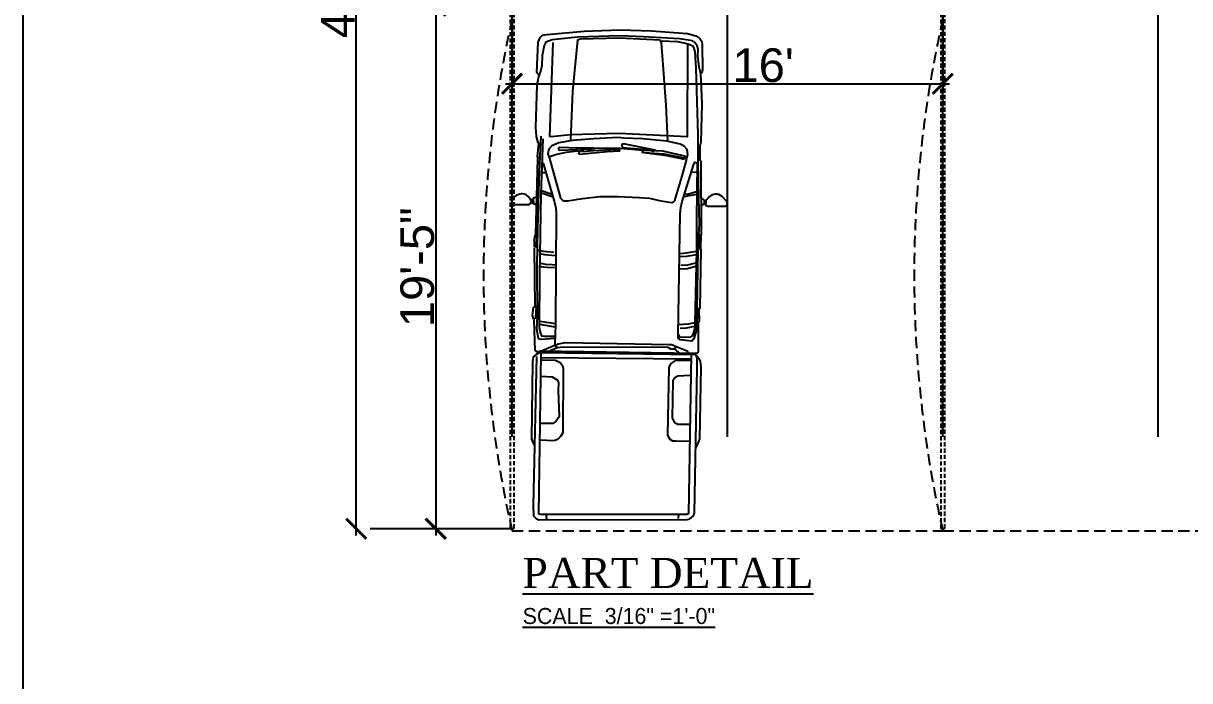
# Model space of a CAD drawing. Header units: inches. Extents: x 7915 to 10666, y -851 to 1175.
# Drawn here: x 7915 to 8435, y -202 to 91 of the extents above; entities that cross this region are included whole.
import ezdxf

# ---------------------------------------------------------------- set-up
doc = ezdxf.new("R2010")
doc.units = ezdxf.units.IN
doc.header["$LTSCALE"] = 10
doc.header["$MEASUREMENT"] = 0
for name, pattern in [('Amconstr', [9999, 9999, 0]), ('DASHED', [0.75, 0.5, -0.25]), ('HIDDEN', [9.525, 6.35, -3.175]), ('HIDDEN2', [0.1875, 0.125, -0.0625])]:
    doc.linetypes.add(name, pattern=pattern)
for name, color, linetype in [('CAR1', 250, 'Continuous'), ('dim', 1, 'Continuous'), ('DIM DET', 2, 'Continuous'), ('PARK LINE', 2, 'Continuous'), ('SHADE I SEC BEAM', 11, 'HIDDEN2'), ('TEFLONE', 41, 'Continuous'), ('TEXT', 3, 'Continuous')]:
    doc.layers.add(name, color=color, linetype=linetype)
doc.styles.add('3-16', font='arial.ttf', dxfattribs={"height": 15})
doc.styles.add('style1', font='times.ttf')
doc.dimstyles.new('3-16 INCH', dxfattribs={"dimtxt": 15, "dimasz": 9, "dimexe": 3, "dimexo": 0.5, "dimgap": 0.5, "dimtad": 1, "dimdec": 4, "dimzin": 0, "dimdsep": 46, "dimlunit": 4, "dimtxsty": '3-16', "dimblk": 'ARCHTICK', "dimcen": 8, "dimdle": 3, "dimclrd": 1, "dimclre": 8, "dimclrt": 2, "dimadec": 3, "dimazin": 0, "dimtfac": 1, "dimtdec": 4, "dimtofl": 0, "dimtmove": 2, "dimatfit": 3, "dimldrblk": 'AERO', "dimfxl": 0, "dimtolj": 1, "dimtzin": 0, "dimarcsym": 0})

# ---------------------------------------------------------------- blocks, each defined once
blk = doc.blocks.new('*U249')
at = {"layer": 'PARK LINE', "linetype": 'Amconstr', "lineweight": 25}
for p, q in [((-17.45, 4.43), (-203.54, 51.71)), ((203.54, -51.71), (17.45, -4.43))]:
    blk.add_line(p, q, dxfattribs=at)
blk = doc.blocks.new('*U250')
at = {"layer": 'PARK LINE', "color": 0, "linetype": 'ByBlock', "lineweight": -2}
for p in [(0, 0), (-23.64, -93.04), (-47.27, -186.09), (-70.91, -279.13), (-94.55, -372.18)]:
    blk.add_blockref('*U249', p, dxfattribs=at)
blk = doc.blocks.new('*U251')
at = {"layer": 'SHADE I SEC BEAM', "ltscale": 1.5}
blk.add_lwpolyline([(-0.75, 124.75), (0.75, 124.75), (0.75, -124.75), (-0.75, -124.75)], close=True, dxfattribs=at)
blk = doc.blocks.new('*U252')
at = {"layer": 'dim', "color": 0, "linetype": 'ByBlock', "lineweight": -2}
for p in [(0, 0), (192, 0)]:
    blk.add_blockref('*U251', p, dxfattribs=at)
blk = doc.blocks.new('*U253')
at = {"layer": 'TEFLONE', "linetype": 'DASHED'}
blk.add_lwpolyline([(-89.63, 108, 0.1117), (-89.63, -120), (102.37, -120, -0.1117), (102.37, 108), (102.37, 118.5), (-89.63, 118.5)], format="xyb", close=True, dxfattribs=at)
blk = doc.blocks.new('*U254')
at = {"layer": 'TEFLONE', "color": 0, "linetype": 'ByBlock', "lineweight": -2}
for p in [(0, 0), (192, 0)]:
    blk.add_blockref('*U253', p, dxfattribs=at)
blk = doc.blocks.new('A$C5ad7fdc3')
at = {"layer": 'CAR1'}
for points in [[(76.27, 85.85), (76.4, 86.5), (77.77, 86.44), (78.27, 86.74), (78.58, 87.57), (78.53, 95.14), (78.2, 95.87), (77.74, 96.11), (77.25, 96.23), (76.79, 96.08), (76.37, 95.78), (74.21, 93.79), (73.39, 92.43), (73.31, 91.94), (73.23, 91.49), (73.25, 90.72), (73.32, 90.11), (73.5, 89.5), (73.8, 88.93), (74.44, 88.08), (75.04, 87.54), (75.45, 87.23), (75.76, 86.92), (76.21, 86.58), (76.55, 86.46), (77.69, 86.25), (77.61, 85.8)], [(20.64, 12.43), (18.98, 11.25), (5.45, 11.87), (3.38, 12.66), (2.29, 13.78), (1.99, 15.76), (0.56, 32.38), (0, 48.43), (0.4, 62.37), (1.66, 78.37), (2.65, 82.13), (3.83, 83.89), (5.2, 84.81), (6.67, 84.9), (17.78, 85.06), (19.24, 84.63)], [(57.96, 83.21), (57.97, 84.03), (51.63, 83.98), (49.84, 84.41), (33.04, 84.91), (25.87, 84.6), (19.53, 84.27), (17.73, 83.88), (16.63, 83.62), (11.52, 83), (8.63, 83.17), (7.11, 82.64), (5.58, 81.7), (4.88, 80.61), (3.97, 74.97), (3.07, 58.74), (2.65, 48.28), (3.23, 29.41), (4.46, 18.11), (5.52, 15.2), (6.89, 14.5), (11.43, 13.61), (15.83, 13.41), (17.89, 12.97), (20.91, 11.97), (24.62, 11.23), (43.35, 10.68), (47.49, 10.9), (49.7, 11.56), (50.4, 11.96), (56.59, 11.33), (56.88, 12.57), (57.14, 11.46), (91.16, 10.6), (91.99, 11.14), (96.81, 10.93), (96.67, 10.25), (93.22, 10.16), (91.3, 10.46)], [(4.83, 66.7), (5.2, 73.99), (6.23, 78.66), (7.08, 80.71), (8.74, 81.38), (9.85, 81.64), (17.16, 82.1), (46.65, 82.94), (58.64, 83.06), (74.9, 83.26), (86.34, 83.52), (93.36, 83.15), (98.32, 82.67)], [(58.39, 84.38), (91.42, 84.48), (91.28, 84.34), (91.54, 83.8), (97.47, 83.45), (97.34, 84.26), (91.42, 84.48)], [(74.66, 84.5), (75.89, 85.86), (77.57, 85.83), (78.42, 84.3)], [(97.75, 84.26), (124.16, 83.91), (124.28, 82.83), (130.35, 82.48), (129.82, 83.7), (124.3, 83.63)], [(144.83, 82.46), (146.43, 83.44), (147.73, 84), (150.04, 84.26), (182.17, 83.69), (184.6, 82.79), (186.04, 82.05)], [(6.09, 78.39), (47.42, 78.25), (47.69, 78.25), (47.16, 69.17), (46.19, 47.84), (46.73, 26.08), (47.58, 17.81), (47.43, 16.99), (5.57, 18.51)], [(56.76, 78.24), (56.51, 77.42)], [(98.07, 82.93), (133.66, 82.46), (137.68, 81.26), (138.67, 80.38), (138.03, 75.06), (137.3, 74.21), (135.86, 74.23), (81.97, 75.09), (79.09, 75.41), (76.51, 76.02), (60.29, 81.13), (59, 81.73), (59.16, 82.73), (84.66, 82.39), (98.35, 82.36), (130.33, 81.64), (132.78, 81.61), (134.79, 81.01), (136.51, 80.41), (137.08, 79.39), (136.87, 74.93), (135.57, 74.37)], [(63.48, 82.24), (63.45, 80.23)], [(72.13, 82.42), (73.37, 78.37), (73.06, 77.08)], [(73.28, 82.54), (74.22, 77.49), (74.64, 76.48)], [(98.78, 82.35), (99.44, 77.73), (99.7, 75.14)], [(100.23, 82.33), (100.89, 78), (101.14, 75.12)], [(103.83, 82.57), (104.78, 78.38), (105.03, 75.35)], [(105.41, 81.97), (106.51, 78.36), (106.61, 74.76)], [(130.35, 83.15), (143.56, 83.11), (144.09, 82.29), (143.16, 12.07)], [(130.48, 81.64), (131.16, 78.75), (131.39, 74.28)], [(132.06, 81.48), (132.88, 77.72), (132.99, 75.13)], [(142.89, 10.41), (143.53, 11.64), (143.17, 12.88), (140.29, 19.6), (139.81, 20.85), (139.23, 23.95), (140.09, 70.03), (140.11, 71.39), (140.87, 73.11), (142.92, 78.28), (143.92, 78.76)], [(144.78, 82.31), (143.85, 12.2), (144.7, 10.75), (145.69, 9.59), (147.99, 9.27), (182.28, 8.81), (183.73, 9.51), (185.33, 10.21)], [(144.65, 80.01), (215.53, 78.78), (215.81, 77.91), (215.81, 12.83), (215.66, 12.11), (144.34, 13.2)], [(145.56, 11.03), (211.88, 9.57), (216.49, 9.8), (217.66, 10.93), (218.25, 12.08), (218.12, 78.17), (217.85, 79.47), (216.43, 81.07), (215.28, 81.52), (150.74, 82.67), (146.27, 82.73), (144.97, 82.31)], [(146.67, 79.84), (146.07, 13.04)], [(147.38, 79.69), (147.3, 73.07), (148.71, 70.74), (150.43, 70.14), (180.54, 69.46), (182.28, 70.44), (183.02, 71.73), (183.04, 73.31), (183.26, 79.36)], [(154.01, 79.6), (154.23, 74.13), (154.93, 72.68), (156.36, 71.79), (172.93, 71.57), (174.96, 72.55), (175.7, 74.13), (175.62, 79.17)], [(57.68, 77.23), (57.03, 77.06), (56.51, 77.42), (56.33, 77.13), (54.09, 67.43), (53.88, 64.44), (53.79, 58.35), (54.44, 58.22), (54.68, 59.1), (55.15, 67.88), (56.53, 74.67), (57.03, 76.77)], [(57.68, 77.11), (56.05, 69.34), (55.58, 64.77), (54.74, 58.86)], [(141.2, 73.29), (142.2, 72.13), (142.18, 70.97), (141.45, 69.83), (141.39, 22.6), (141.66, 20.58), (140.63, 19.44)], [(144.4, 75.41), (141.91, 72.42)], [(215.91, 74.31), (217.63, 74.29)], [(49.64, 69.55), (33.52, 68.94), (5.66, 66.83), (4.55, 66.15), (3.76, 48.13), (4.21, 30.5), (4.61, 29.4), (27.31, 27.17), (49.07, 26.19)], [(54.17, 64.32), (53.52, 63.98), (50.69, 49.83), (50.92, 49.24), (51.32, 49.06), (51.97, 49.23), (52.33, 49.58), (53.35, 60), (54.04, 63.33)], [(53.68, 58.82), (52.9, 48.28)], [(53.77, 48.13), (53.24, 47.87), (52.91, 48.28), (52.65, 38.69), (52.88, 36.42)], [(53.49, 32.09), (54.2, 30.21), (55.06, 29.8), (55.4, 30.26), (54.17, 42.6), (53.84, 48.2), (53.22, 46.87), (53.82, 36.48), (54.28, 31.34)], [(53.22, 36.88), (52.75, 36.36), (52.73, 29.63), (52.42, 21.51), (52.74, 20.91), (53.34, 20.9), (53.55, 21.43), (53.32, 29.03), (52.86, 29.3), (53.28, 36.08)], [(53.94, 30.75), (54.59, 24.21), (55.66, 19.6), (56.69, 16.66)], [(146.94, 13.6), (147.16, 19.5), (148.2, 21.65), (149.51, 22.64), (150.66, 22.91), (179.48, 22.82), (181.06, 21.79), (182.48, 20.47), (183.03, 18.88), (182.81, 12.55)], [(154.28, 12.93), (154.49, 18.11), (155.82, 20.25), (157.12, 20.95), (160.58, 20.76), (172.4, 21.18), (174.4, 19.72), (175.39, 18.41), (175.32, 12.94)], [(137.43, 19.17), (137.97, 13.23), (137.71, 12.36), (137.46, 12), (133.36, 11.18), (127.67, 11.51), (104.89, 11.44), (88.79, 11.65), (67, 12.19), (52.9, 12.87), (47.33, 13.19)], [(48.58, 13.92), (72.96, 12.98), (109.23, 12.37), (132.88, 12.3), (135.12, 12.89), (136.24, 13.37), (136.51, 14.61), (136.39, 19.39)], [(58.97, 13.14), (59.35, 14), (66.68, 16.13), (76.26, 18.97), (78.74, 19.56), (80.85, 19.78), (131.25, 19.6), (140.16, 19.23)], [(73.31, 18.1), (71.49, 12.79)], [(74.55, 18.5), (72.56, 12.84)], [(99.16, 18.82), (98.73, 14.12), (98.21, 12.02)], [(100.66, 19.41), (100.22, 14.72), (99.7, 12.62)], [(103.84, 12.23), (104.43, 15.01), (104.53, 18.04), (104.68, 19.46)], [(106.04, 19.32), (105.8, 15.55), (105.52, 13.2), (105.32, 12.21)], [(130.87, 19.51), (129.92, 12.59)], [(132.48, 19.49), (131.28, 12.57)], [(141.79, 20.01), (142.91, 17.11)], [(63.62, 15.24), (63.64, 13.34)], [(77.94, 11.1), (77.69, 9.89), (74.89, 9.79), (74.38, 11.18)], [(122.78, 10.18), (123.23, 10.89), (128.27, 10.68), (128.83, 9.81), (127.38, 9.25), (123.5, 9.74), (123.22, 10.6)], [(216.13, 15.42), (218.15, 15.54)], [(75.65, 9.75), (75.6, 8.47), (74.26, 7.34), (73.59, 6.55), (73.19, 5.7), (73.01, 4.92), (73, 4.19), (73.13, 3.6), (73.38, 2.91), (73.57, 2.38), (73.86, 1.91), (74.19, 1.42), (74.41, 1.18), (74.71, 0.98), (74.93, 0.71), (75.23, 0.51), (75.65, 0.24), (75.98, 0.17), (76.34, 0.04), (76.7, 0), (77.29, 0.03), (77.59, 0.28), (77.83, 0.97), (77.82, 7.68), (77.37, 8.38), (77.08, 8.61), (76.75, 8.72), (75.86, 8.56), (76.99, 8.98), (77.1, 10.09)], [(97.28, 10.09), (123.07, 10.32)], [(129.27, 9.95), (142.96, 10.34)]]:
    blk.add_lwpolyline(points, dxfattribs=at)
blk.add_lwpolyline([(55.52, 78.6), (53.27, 78.26), (51.75, 76.97), (50.98, 75.11), (49.59, 69.14), (48.51, 58.49), (48.21, 49.89), (47.99, 47.46), (48.59, 36.41), (49.22, 27.05), (50.26, 21.05), (51.71, 17.85), (53.19, 16.52), (55.25, 16.12), (57.32, 16.84), (74.98, 21.84), (76.12, 22.95), (76.15, 25.01), (75.11, 31.57), (74.28, 39.25), (74.2, 47.48), (74.7, 56.83), (74.95, 61.51), (75.94, 65.79), (76.75, 70.27), (76.95, 71.39), (76.59, 72.15), (76.03, 72.72), (65.59, 75.85), (58.69, 77.81), (57.19, 78.02)], close=True, dxfattribs=at)
blk = doc.blocks.new('_ArchTick')
at = {"color": 0, "const_width": 0.15}
blk.add_lwpolyline([(-0.5, -0.5), (0.5, 0.5)], dxfattribs=at)
blk = doc.blocks.new('*D259')
at = {"layer": 'Defpoints', "color": 0}
for p in [(8124.46, 98.6), (8098.92, -134.4), (8124.46, -134.4)]:
    blk.add_point(p, dxfattribs=at)
at = {"layer": 'dim', "color": 1, "lineweight": -2}
blk.add_line((8098.92, 101.6), (8098.92, -137.4), dxfattribs=at)
at = {"layer": 'dim', "color": 8, "linetype": 'HIDDEN', "lineweight": -2}
for p, q in [((8123.96, 98.6), (8095.92, 98.6)), ((8123.96, -134.4), (8095.92, -134.4))]:
    blk.add_line(p, q, dxfattribs=at)
at = {"layer": 'dim', "color": 1, "lineweight": -2, "xscale": 9, "yscale": 9, "zscale": 9}
for p, rotation in [((8098.92, 98.6), 90), ((8098.92, -134.4), 270)]:
    blk.add_blockref('_ArchTick', p, dxfattribs=dict(at, rotation=rotation))
at = {"layer": 'dim', "color": 2, "insert": (8090.77, -17.9), "char_height": 15, "attachment_point": 5, "rotation": 90, "style": '3-16'}
blk.add_mtext('\\A1;19\'-5"', dxfattribs=at)
blk = doc.blocks.new('AERO')
blk.add_line((0, 0), (-1, 0))
blk.add_lwpolyline([(-0.707, 0.707), (0, 0), (-0.707, -0.707)])
blk = doc.blocks.new('*D266')
at = {"layer": 'Defpoints', "color": 0}
for p in [(8063.48, 367.6), (8133.71, 367.6), (8133.71, -134.4)]:
    blk.add_point(p, dxfattribs=at)
at = {"layer": 'dim', "color": 1, "lineweight": -2}
blk.add_line((8063.48, -137.4), (8063.48, 370.6), dxfattribs=at)
at = {"layer": 'dim', "color": 8, "linetype": 'HIDDEN', "lineweight": -2}
for p, q in [((8133.21, 367.6), (8060.48, 367.6)), ((8133.21, -134.4), (8060.48, -134.4))]:
    blk.add_line(p, q, dxfattribs=at)
at = {"layer": 'dim', "color": 1, "lineweight": -2, "xscale": 9, "yscale": 9, "zscale": 9}
for p, rotation in [((8063.48, 367.6), 90), ((8063.48, -134.4), 270)]:
    blk.add_blockref('_ArchTick', p, dxfattribs=dict(at, rotation=rotation))
at = {"layer": 'dim', "color": 2, "insert": (8055.32, 116.6), "char_height": 15, "attachment_point": 5, "rotation": 90, "style": '3-16'}
blk.add_mtext('\\A1;41\'-10"', dxfattribs=at)
blk = doc.blocks.new('*D276')
at = {"layer": 'Defpoints', "color": 0}
for p in [(8132.96, 98.6), (8324.96, 98.6), (8324.96, 63.83)]:
    blk.add_point(p, dxfattribs=at)
at = {"layer": 'dim', "color": 8, "linetype": 'HIDDEN', "lineweight": -2}
for p, q in [((8132.96, 98.1), (8132.96, 60.83)), ((8324.96, 98.1), (8324.96, 60.83))]:
    blk.add_line(p, q, dxfattribs=at)
at = {"layer": 'dim', "color": 1, "lineweight": -2}
blk.add_line((8129.96, 63.83), (8327.96, 63.83), dxfattribs=at)
at = {"layer": 'dim', "color": 1, "lineweight": -2, "xscale": 9, "yscale": 9, "zscale": 9, "rotation": 180}
blk.add_blockref('_ArchTick', (8132.96, 63.83), dxfattribs=at)
at = {"layer": 'dim', "color": 1, "lineweight": -2, "xscale": 9, "yscale": 9, "zscale": 9}
blk.add_blockref('_ArchTick', (8324.96, 63.83), dxfattribs=at)
at = {"layer": 'dim', "color": 2, "insert": (8244.9, 71.98), "char_height": 15, "attachment_point": 5, "style": '3-16'}
blk.add_mtext("\\A1;16'", dxfattribs=at)

msp = doc.modelspace()

# ---------------------------------------------------------------- linework, layer by layer
at = {"layer": 'DIM DET'}
msp.add_lwpolyline([(10665.98642, -850.68575), (7915.06384, -850.68575), (7915.06384, 1174.65459), (10665.98642, 1174.65459)], close=True, dxfattribs=at)

# ---------------------------------------------------------------- block references
at = {"layer": 'CAR1', "rotation": 269.9999999999279}
msp.add_blockref('A$C5ad7fdc3', (8132.76989, 87.81653), dxfattribs=at)
at = {"layer": 'dim'}
msp.add_blockref('*U252', (8132.95978, -9.64533), dxfattribs=at)
at = {"layer": 'PARK LINE', "linetype": 'Amconstr', "lineweight": 25, "xscale": -1, "rotation": 75.74619111740876}
msp.add_blockref('*U250', (8132.95978, 116.60467), dxfattribs=at)
at = {"layer": 'TEFLONE'}
msp.add_blockref('*U254', (8222.59276, -15.39522), dxfattribs=at)

# ---------------------------------------------------------------- texts
at = {"layer": 'TEXT', "insert": (8137.66353, -147.39346, 0.78341), "char_height": 13.3797232, "attachment_point": 1, "style": 'style1'}
msp.add_mtext_dynamic_manual_height_columns('\\A1;{\\fTimes New Roman TUR|b0|i0|c162|p18;\\LPART DETAIL\\P\\fCentury Gothic|b0|i0|c0|p34;\\H0.53333x;\\C2;SCALE  3/16" =1\'-0"}', width=215.9138867, gutter_width=648.12182, heights=[0], dxfattribs=at)

# ---------------------------------------------------------------- dimensions: what is measured, and where the dimension line sits
at = {"layer": 'dim'}
for base, p1, p2, angle, picture, middle in [((8063.48147, 367.60467), (8133.70978, -134.39533), (8133.70978, 367.60467), 90, '*D266', (8055.32288, 116.60467)), ((8098.92495, -134.39533), (8124.45978, 98.60467), (8124.45978, -134.39533), 270, '*D259', (8090.76636, -17.89533))]:
    dim = msp.add_linear_dim(base=base, p1=p1, p2=p2, angle=angle, dimstyle='3-16 INCH', dxfattribs=at)
    dim.commit()
    dim.dimension.update_dxf_attribs({"geometry": picture, "text_midpoint": middle})
at = {"layer": 'dim', "color": 1}
dim = msp.add_linear_dim(base=(8324.95979, 63.82537), p1=(8132.95979, 98.60467), p2=(8324.95979, 98.60467), dimstyle='3-16 INCH', dxfattribs=at)
dim.commit()
dim.dimension.update_dxf_attribs({"geometry": '*D276', "text_midpoint": (8244.90436, 71.98396), "dimtype": 160})

doc.saveas('drawing.dxf')
